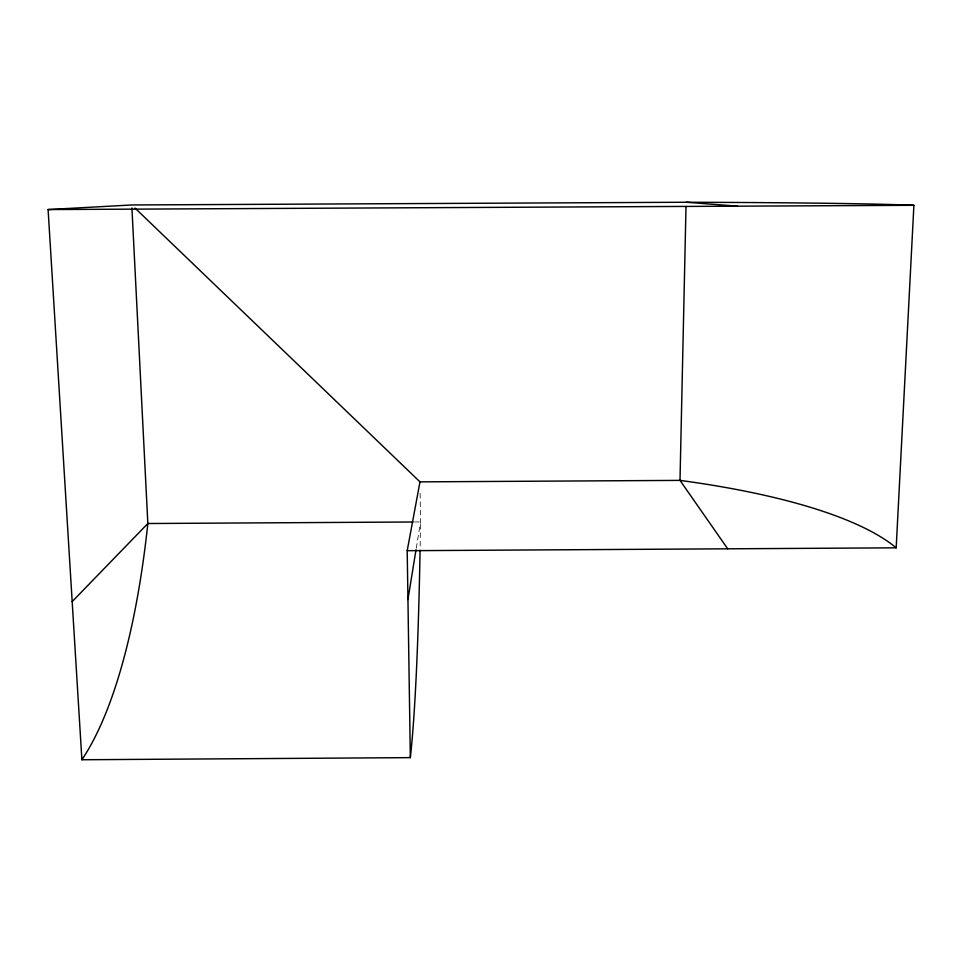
<?xml version="1.0" encoding="UTF-8"?>
<svg xmlns="http://www.w3.org/2000/svg" width="962" height="962" viewBox="0 0 962 962"><rect width="100%" height="100%" fill="white"/><g stroke="black" fill="none" stroke-linecap="round" stroke-linejoin="round"><path stroke-width="0.72" stroke-dasharray="4.81 3.61" d="M416.245 548.316L420.514 521.945L420.117 492.255M414.514 521.981L420.514 521.945A465.331 24.483 89.4 0 1 420.093 548.725"/><path stroke-width="1.44" d="M686.002 206.734L680.002 480.387L727.705 548.821M410.341 757.635L407.203 550.697L896.175 547.823L913.9 205.303A471.849 7.299 -0.3 0 0 686.11 202.248L131.782 204.966L48.1 209.56L81.89 759.752L410.341 757.635A465.331 24.483 89.4 0 0 420.069 550.204M407.948 599.579L416.005 549.771M407.203 550.697L419.985 481.866L135.029 208.093M72.174 601.599L147.847 523.52L413.023 521.993M48.1 209.56L913.9 205.303M419.985 481.866L680.002 480.387A448.593 118.085 -0.4 0 1 896.175 547.823M686.11 202.248L737.529 206.169M131.926 207.96L147.847 523.52A466.017 143.362 88 0 1 81.89 759.752"/></g></svg>
